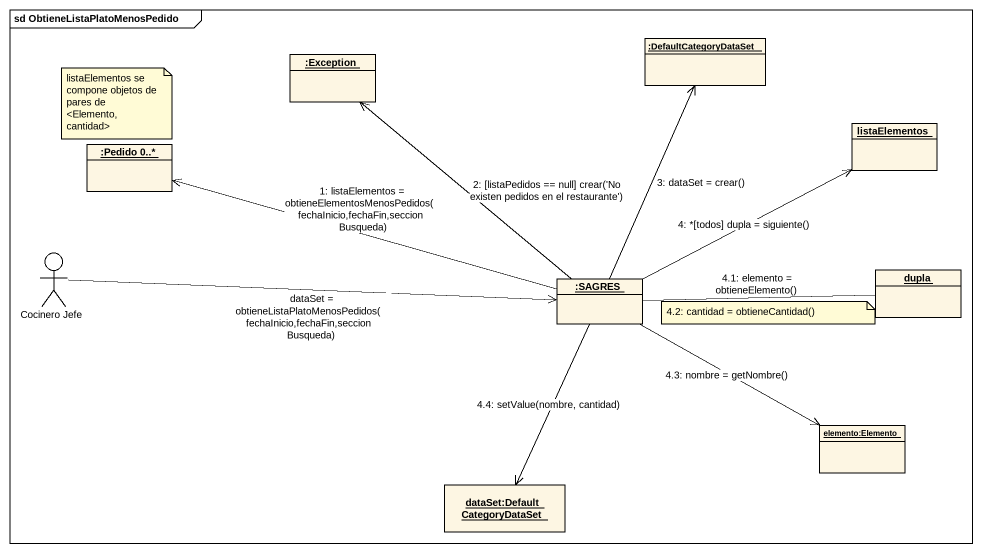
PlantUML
@startuml
mainframe sd ObtieneListaPlatoMenosPedido
allowmixing
hide circle
hide empty members
object ":Exception" as Exception_
object ":DefaultCategoryDataSet" as DefaultCategoryDataSet
object ":Pedido 0..*" as Pedido_0
object listaElementos
actor "Cocinero Jefe" as Cocinero_Jefe
object dupla
object ":SAGRES" as SAGRES
object "elemento:Elemento" as elemento_Elemento
object "dataSet:DefaultCategoryDataSet" as dataSet_DefaultCategoryDataS
Cocinero_Jefe -right-> SAGRES : dataSet = obtieneListaPlatoMenosPedidos(fechaInicio,fechaFin,seccionBusqueda)
SAGRES -up-> Exception_ : 2: [listaPedidos == null] crear('No existen pedidos en el restaurante')
SAGRES -up-> DefaultCategoryDataSet : 3: dataSet = crear()
SAGRES -left-> Pedido_0 : 1: listaElementos = obtieneElementosMenosPedidos(fechaInicio,fechaFin,seccionBusqueda)
SAGRES -right-> listaElementos : 4: *[todos] dupla = siguiente()
SAGRES -right- dupla : 4.1: elemento = obtieneElemento()
SAGRES -right-> elemento_Elemento : 4.3: nombre = getNombre()
SAGRES --> dataSet_DefaultCategoryDataS : 4.4: setValue(nombre, cantidad)
note as N1
  listaElementos se compone objetos de pares de <Elemento, cantidad>
end note
note as N2
  4.2: cantidad = obtieneCantidad()
end note
@enduml
